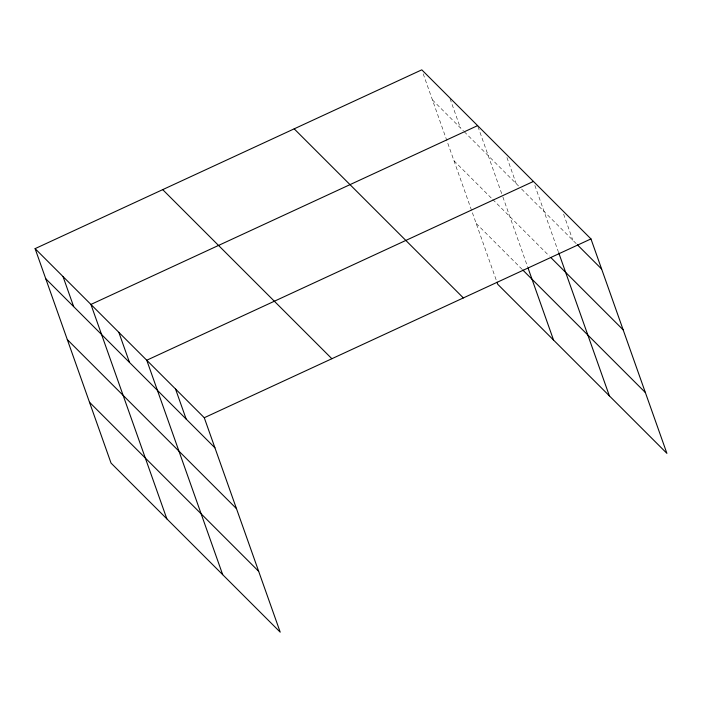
<?xml version="1.0" encoding="UTF-8"?>
<svg xmlns="http://www.w3.org/2000/svg" width="702" height="702" viewBox="0 0 702 702"><rect width="100%" height="100%" fill="white"/><g stroke="black" fill="none" stroke-linecap="round" stroke-linejoin="round"><path stroke-width="0.53" stroke-dasharray="3.51 2.63" d="M432.441 99.921L463.46 130.923M464.233 131.695L518.515 185.942M521.612 189.049L576.64 244.05M453.983 160.758L491.979 198.736M492.751 199.508L549.359 256.081M476.184 223.438L521.928 269.164M563.627 214.189L572.858 240.268M534.863 185.442L558.336 251.737M506.949 157.546L516.181 183.626M477.974 126.641L502.509 195.937M502.878 196.964L527.641 266.909M450.061 98.736L460.354 127.825M423.209 73.85L496.63 281.186"/><path stroke-width="1.05" d="M35.1 248.64L204.273 417.725L280.212 632.16L111.039 463.083L35.1 248.64L421.788 69.84L590.961 238.917L666.9 453.36L497.727 284.275L496.998 282.213M477.614 125.632L90.927 304.44L166.865 518.875M533.441 181.432L146.753 360.231L222.692 574.675M204.273 417.725L590.961 238.917M577.395 244.805L601.614 269.006M550.912 257.634L623.157 329.843M522.709 269.937L645.357 392.523M294.182 128.843L463.355 297.929M162.706 189.637L331.879 358.722M45.753 278.729L214.926 447.815M67.295 339.566L236.469 508.643M89.496 402.246L258.669 571.323M558.704 252.764L609.38 395.875M528.009 267.936L553.553 340.075M175.518 388.978L186.17 419.068M118.84 332.336L129.493 362.425M63.013 276.535L73.666 306.625"/></g></svg>
